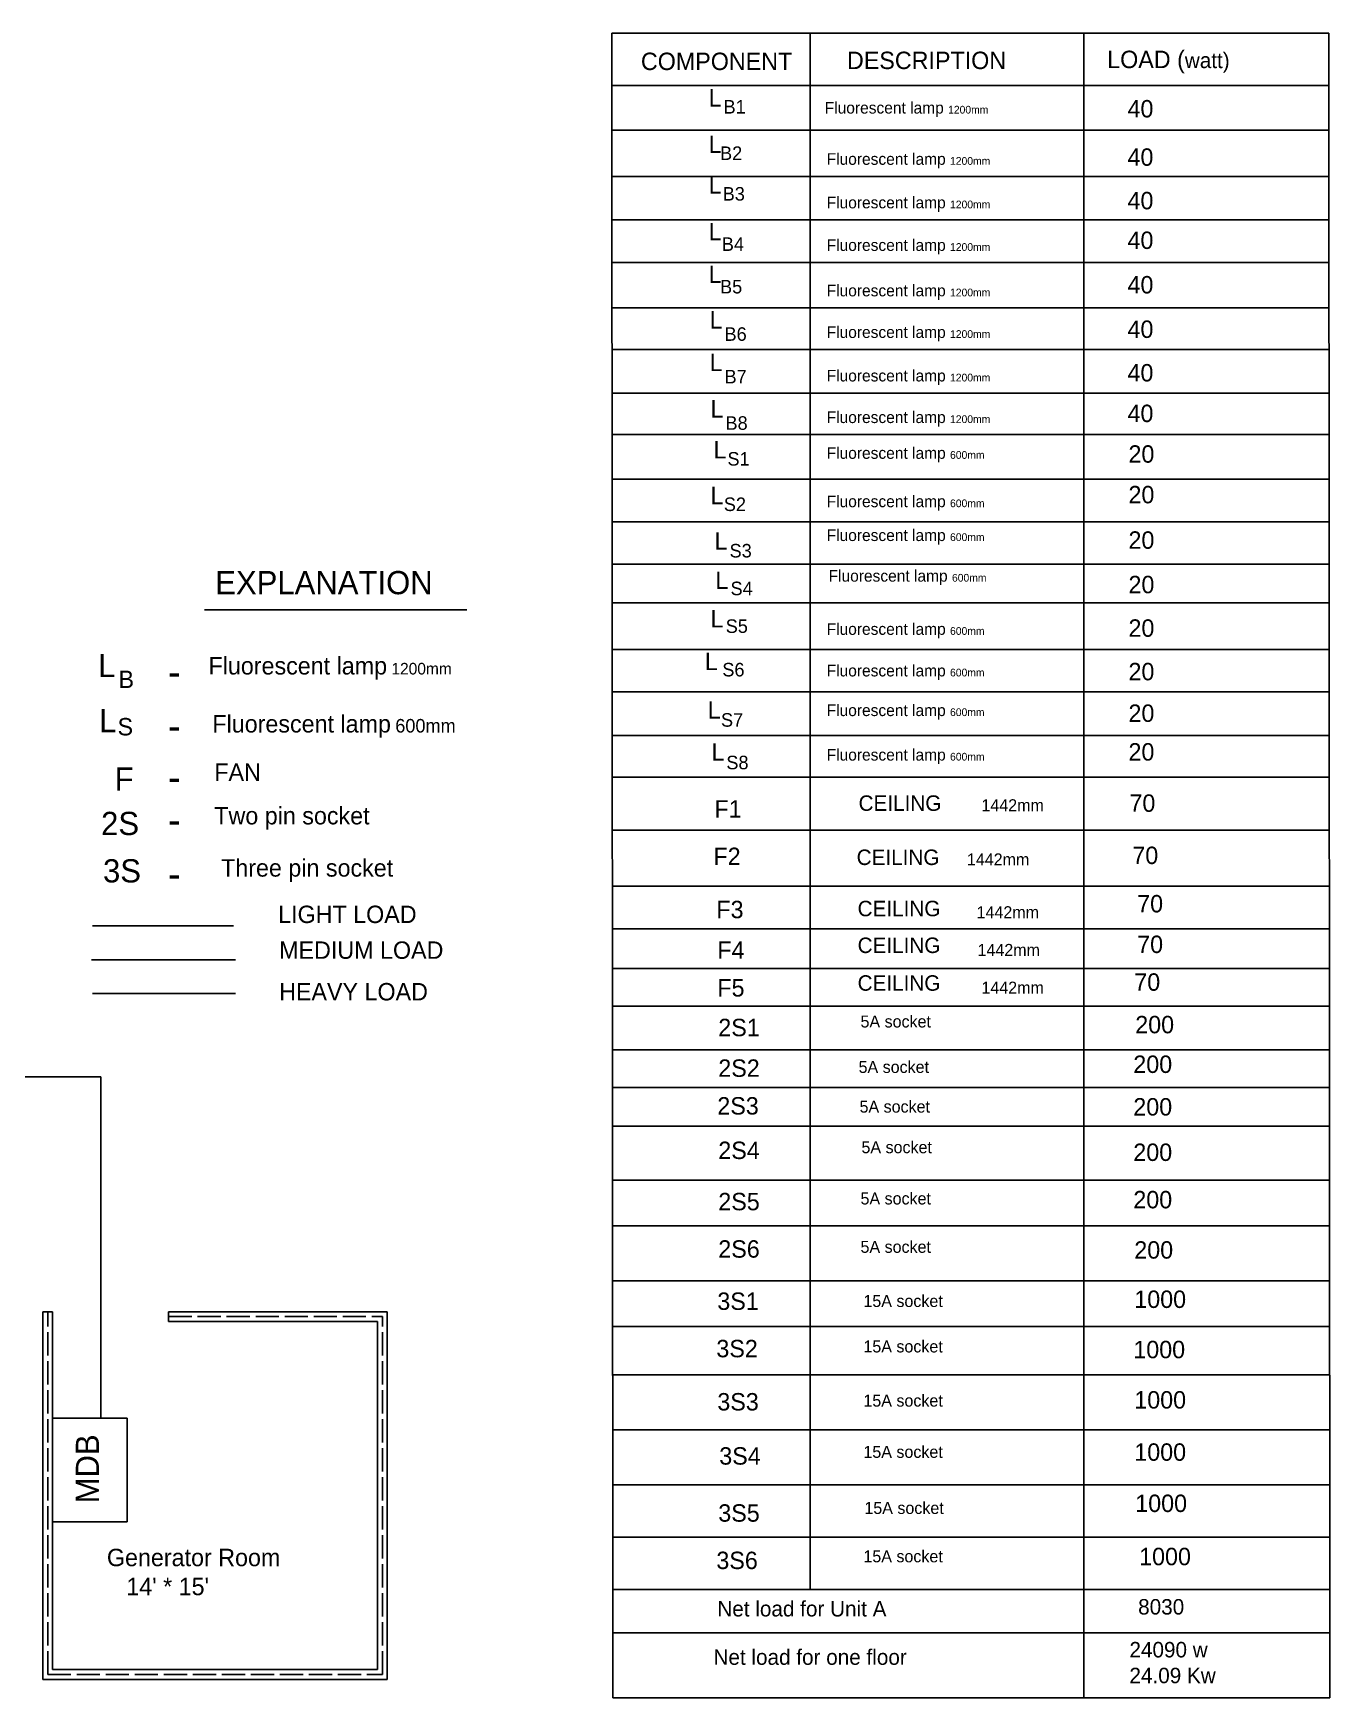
# Model space of a CAD drawing. Header units: inches. Extents: x 59 to 1514, y 26 to 886.
# Drawn here: x 844 to 1514, y 26 to 886 of the extents above; entities that cross this region are included whole.
import ezdxf

# ---------------------------------------------------------------- set-up
doc = ezdxf.new("R2010")
doc.units = ezdxf.units.IN
doc.header["$MEASUREMENT"] = 0
doc.linetypes.add('ACAD_ISO02W100', pattern=[15, 12, -3])
doc.layers.add('Layer3', color=160, linetype='Continuous')

msp = doc.modelspace()

# ---------------------------------------------------------------- linework, layer by layer
for p, q in [((854.29086, 170.17347), (892.79086, 170.17347)), ((854.29086, 170.17347), (854.29086, 116.67347)), ((892.79086, 170.17347), (892.79086, 116.67347)), ((892.79086, 116.67347), (854.29086, 116.67347))]:
    msp.add_line(p, q)
at = {"layer": 'Defpoints', "color": 0}
for p, q in [((1143.39577, 859.17347), (1143.39577, 886.17347)), ((1144.39577, 886.17347), (1143.39577, 886.17347)), ((1144.39577, 886.17347), (1144.39577, 886.17347)), ((1245.89577, 886.17347), (1245.89577, 81.67347)), ((1387.39577, 886.17347), (1387.39577, 59.17347)), ((1143.39577, 859.17347), (1143.89577, 59.17347)), ((1513.89577, 859.17347), (1514.37857, 59.17347)), ((932.89577, 588.17347), (1068.39577, 588.17347)), ((1143.60577, 523.17347), (1513.89577, 523.17347)), ((1143.61921, 501.67347), (1513.89577, 501.67347)), ((1143.63639, 474.17347), (1514.12812, 474.17347)), ((849.29086, 225.17347), (854.29086, 225.17347)), ((849.29086, 35.17347), (849.29086, 225.17347)), ((854.29086, 40.17347), (854.29086, 225.17347)), ((914.29086, 225.17347), (1027.29086, 225.17347)), ((914.29086, 220.17347), (914.29086, 225.17347)), ((1027.29086, 35.17347), (1027.29086, 225.17347)), ((914.29086, 220.17347), (1022.29086, 220.17347)), ((1022.29086, 40.17347), (1022.29086, 220.17347)), ((1143.89577, 59.17347), (1143.89577, 25.67347)), ((1387.39577, 59.17347), (1387.39577, 25.67347)), ((1514.39577, 59.17347), (1514.39577, 25.67347)), ((849.29086, 35.17347), (1027.29086, 35.17347)), ((854.29086, 40.17347), (1022.29086, 40.17347)), ((1143.89577, 25.67347), (1514.39577, 25.67347))]:
    msp.add_line(p, q, dxfattribs=at)
at = {"layer": 'Defpoints', "color": 1}
msp.add_line((874.89577, 424.67347), (947.89577, 424.67347), dxfattribs=at)
at = {"layer": 'Defpoints', "color": 5}
msp.add_line((874.39577, 407.17347), (948.89577, 407.17347), dxfattribs=at)
at = {"layer": 'Defpoints', "color": 2}
for p, q in [((874.89577, 389.67347), (948.89577, 389.67347)), ((797.79086, 346.67348), (879.29086, 346.67348)), ((879.29086, 170.17347), (879.29086, 346.67348))]:
    msp.add_line(p, q, dxfattribs=at)
at = {"layer": 'Defpoints', "color": 0, "linetype": 'ACAD_ISO02W100'}
for p, q in [((851.79086, 37.67347), (851.79086, 225.17347)), ((914.29086, 222.67347), (1024.79086, 222.67347)), ((1024.79086, 37.67347), (1024.79086, 222.67347)), ((851.79086, 37.67347), (1024.79086, 37.67347))]:
    msp.add_line(p, q, dxfattribs=at)
at = {"layer": 'Layer3', "color": 0}
for p, q in [((1513.89577, 886.17347), (1144.39577, 886.17347)), ((1513.89577, 859.17347), (1513.89577, 886.17347)), ((1143.39577, 859.17347), (1513.89577, 859.17347)), ((1143.39577, 836.17347), (1513.89577, 836.17347)), ((1143.39577, 812.17347), (1513.89577, 812.17347)), ((1513.89577, 789.67347), (1143.39577, 789.67347)), ((1143.39577, 767.67347), (1513.89577, 767.67347)), ((1513.89577, 744.17347), (1143.39577, 744.17347)), ((1143.39577, 722.67347), (1513.89577, 722.67347)), ((1513.89577, 700.17347), (1143.39577, 700.17347)), ((1143.39577, 678.67347), (1513.89577, 678.67347)), ((1513.89577, 655.67347), (1143.39577, 655.67347)), ((1143.39577, 633.67347), (1513.89577, 633.67347)), ((1513.89577, 611.67347), (1143.39577, 611.67347)), ((1143.39577, 591.67347), (1513.89577, 591.67347)), ((1513.89577, 567.67347), (1143.39577, 567.67347)), ((1143.39577, 545.67347), (1513.89577, 545.67347)), ((1514.14562, 445.17347), (1143.89577, 445.17347)), ((1143.89577, 423.17347), (1514.39577, 423.17347)), ((1514.39577, 402.67347), (1143.89577, 402.67347)), ((1143.89577, 383.17347), (1514.39577, 383.17347)), ((1514.39577, 360.67347), (1143.89577, 360.67347)), ((1143.89577, 341.17347), (1514.39577, 341.17347)), ((1514.39577, 321.17347), (1143.89577, 321.17347)), ((1143.89577, 293.17347), (1514.39577, 293.17347)), ((1514.39577, 269.67347), (1143.89577, 269.67347)), ((1143.89577, 241.17347), (1514.39577, 241.17347)), ((1514.39577, 217.67347), (1143.89577, 217.67347)), ((1143.39577, 192.67347), (1514.39577, 192.67347)), ((1143.89577, 164.17347), (1514.39577, 164.17347)), ((1143.89577, 135.67347), (1514.39577, 135.67347)), ((1514.39577, 108.67347), (1143.89577, 108.67347)), ((1143.89577, 81.67347), (1514.39577, 81.67347)), ((1514.39577, 59.17347), (1143.89577, 59.17347))]:
    msp.add_line(p, q, dxfattribs=at)

# ---------------------------------------------------------------- texts
at = {"attachment_point": 1}
for s, insert, char_height, width in [('L', (1193.39577, 857.30339), 9, 17.1873151), ('B1', (1201.11715, 851.67347), 7, 5.6808474), ('L', (1193.39577, 833.30339), 9, 17.1873151), ('B2', (1199.30035, 827.67347), 7, 9.6582095), ('L', (1193.39577, 812.30339), 9, 17.1873151), ('B3', (1200.66295, 806.67347), 7, 10.0314621), ('L', (1193.39577, 788.11835), 9, 17.1873151), ('B4', (1200.20875, 780.67347), 7, 10.8508048), ('L', (1193.39577, 766.11835), 9, 17.1873151), ('B5', (1199.30035, 758.67347), 7, 10.5183192), ('L', (1193.89577, 742.52583), 9, 17.1873151), ('B6', (1201.61715, 734.17347), 7, 11.1550904), ('L', (1193.89577, 720.52583), 9, 17.1873151), ('B7', (1201.61715, 712.17347), 7, 11.1550904), ('L', (1194.39577, 696.52583), 9, 17.1873151), ('B8', (1202.11715, 688.17347), 7, 11.1550904), ('L', (1195.89577, 675.34862), 9, 17.1873151), ('S1', (1203.12971, 669.67347), 7, 9.2045998), ('L', (1194.39577, 651.69507), 9, 17.1873151), ('S2', (1201.25026, 646.17347), 7, 9.9676092), ('L', (1196.39577, 628.23881), 9, 17.1873151), ('S3', (1204.22947, 622.17347), 7, 9.9879716), ('L', (1196.89577, 607.91932), 9, 17.1873151), ('S4', (1204.72483, 602.67347), 7, 13.025454), ('L', (1194.39577, 587.98909), 9, 17.1873151), ('S5', (1202.22484, 583.17347), 7, 11.4596394), ('L', (877.89577, 565.30339), 12, 17.1873151), ('L', (1191.39577, 565.91932), 9, 17.1873151), ('S6', (1200.47749, 560.67347), 7, 8.4553922), ('B', (888.39577, 556.67347), 9, 5.6808474), ('L', (878.39577, 536.84863), 12, 17.1873151), ('L', (1192.89577, 540.85786), 9, 17.1873151), ('S7', (1199.78535, 534.67347), 7, 13.3390387), ('S', (887.89577, 532.17347), 9, 9.2045998), ('L', (1194.89577, 519.11988), 9, 17.1873151), ('S8', (1202.56122, 512.67347), 7, 7.6654569)]:
    msp.add_mtext(s, dxfattribs=dict(at, insert=insert, char_height=char_height, width=width))
at = {"insert": (866.29086, 126.17347), "char_height": 12, "width": 44, "attachment_point": 1, "rotation": 90}
msp.add_mtext('MDB', dxfattribs=at)
at = {"layer": 'Defpoints', "color": 0, "attachment_point": 1}
for s, insert, char_height, width in [('Fluorescent lamp {\\H0.6667x;1200mm}', (1253.39577, 850.67347), 6, 187.5), ('40', (1409.89577, 851.67347), 9, 104.0000018), ('40', (1409.89577, 826.67347), 9, 104.0000018), ('Fluorescent lamp {\\H0.6667x;1200mm}', (1254.39577, 824.17347), 6, 187.5), ('Fluorescent lamp {\\H0.6667x;1200mm}', (1254.39577, 801.67347), 6, 187.5), ('40', (1409.89577, 804.17347), 9, 104.0000018), ('40', (1409.89577, 783.67347), 9, 104.0000018), ('Fluorescent lamp {\\H0.6667x;1200mm}', (1254.39577, 779.67347), 6, 187.5), ('40', (1409.89577, 760.67347), 9, 104.0000018), ('Fluorescent lamp {\\H0.6667x;1200mm}', (1254.39577, 756.17347), 6, 187.5), ('Fluorescent lamp {\\H0.6667x;1200mm}', (1254.39577, 734.67347), 6, 187.5), ('40', (1409.89577, 737.67347), 9, 104.0000018), ('40', (1409.89577, 715.17347), 9, 104.0000018), ('Fluorescent lamp {\\H0.6667x;1200mm}', (1254.39577, 712.17347), 6, 187.5), ('Fluorescent lamp {\\H0.6667x;1200mm}', (1254.39577, 690.67347), 6, 187.5), ('40', (1409.89577, 694.17347), 9, 104.0000018), ('Fluorescent lamp {\\H0.6667x;600mm}', (1254.39577, 672.17347), 6, 187.5), ('20', (1410.39577, 673.17347), 9, 106.5000018), ('Fluorescent lamp {\\H0.6667x;600mm}', (1254.39577, 647.17347), 6, 187.5), ('20', (1410.39577, 652.17347), 9, 106.5000018), ('Fluorescent lamp {\\H0.6667x;600mm}', (1254.39577, 629.67347), 6, 187.5), ('20', (1410.39577, 628.67347), 9, 106.5000018), ('EXPLANATION', (938.39577, 608.17347), 12, 189.5), ('Fluorescent lamp {\\H0.6667x;600mm}', (1255.39577, 608.67347), 6, 187.5), ('20', (1410.39577, 605.67347), 9, 106.5000018), ('Fluorescent lamp {\\H0.6667x;600mm}', (1254.39577, 581.17347), 6, 187.5), ('20', (1410.39577, 583.17347), 9, 106.5000018), ('{\\H1.5x;Fluorescent lamp} 1200mm', (934.89577, 563.67347), 6, 187.5), ('Fluorescent lamp {\\H0.6667x;600mm}', (1254.39577, 559.67347), 6, 187.5), ('20', (1410.39577, 560.67347), 9, 106.5000018), ('-', (913.89577, 563.67347), 15, 13), ('{\\H1.5x;Fluorescent lamp} {\\H1.167x;600mm}', (936.89577, 533.67348), 6, 187.5), ('Fluorescent lamp {\\H0.6667x;600mm}', (1254.39577, 539.17347), 6, 187.5), ('20', (1410.39577, 539.17347), 9, 106.5000018), ('-', (913.89577, 535.67347), 15, 13), ('Fluorescent lamp {\\H0.6667x;600mm}', (1254.39577, 516.17347), 6, 187.5), ('20', (1410.39577, 519.17347), 9, 106.5000018), ('FAN', (937.89577, 508.67347), 9, 70.5), ('-', (913.89577, 509.17347), 15, 13), ('Two pin socket', (937.89577, 486.17347), 9, 123.5), ('-', (913.89577, 487.17347), 15, 13), ('Three pin socket', (941.39577, 459.17347), 9, 202), ('-', (913.89577, 459.17347), 15, 13), ("Generator Room\\P   14' * 15'", (882.39577, 102.67347), 9, 126.5), ('Net load for Unit A', (1197.89577, 75.67347), 8, 316.5000019), ('8030', (1415.39577, 76.67347), 8, 95.0000019), ('24090 w\\P24.09 Kw', (1410.89577, 54.50681), 8, 98.9828021), ('Net load for one floor', (1195.89577, 50.67347), 8, 223)]:
    msp.add_mtext(s, dxfattribs=dict(at, insert=insert, char_height=char_height, width=width))
at = {"layer": 'Defpoints', "color": 1, "insert": (970.89577, 435.17347), "char_height": 9, "width": 126.5, "attachment_point": 1}
msp.add_mtext('LIGHT LOAD', dxfattribs=at)
at = {"layer": 'Defpoints', "color": 5, "insert": (971.39577, 416.67347), "char_height": 9, "width": 123, "attachment_point": 1}
msp.add_mtext('MEDIUM LOAD', dxfattribs=at)
at = {"layer": 'Defpoints', "color": 2, "insert": (971.39577, 395.17347), "char_height": 9, "width": 100, "attachment_point": 1}
msp.add_mtext('HEAVY LOAD', dxfattribs=at)
at = {"layer": 'Layer3', "color": 0, "attachment_point": 1}
for s, insert, char_height, width in [('COMPONENT', (1158.39577, 876.17347), 9, 62.5), ('DESCRIPTION', (1264.89577, 876.67348), 9, 239), ('LOAD ({\\H0.8889x;watt)}', (1399.39577, 877.17347), 9, 114.5), ('F', (886.39577, 506.67347), 12, 36), ('CEILING', (1270.89576, 492.17347), 8, 38.5), ('70', (1410.89577, 492.67347), 9, 79), ('2S', (879.39577, 483.67347), 12, 42.5), ('F1', (1196.39577, 489.67347), 9, 36), ('1442mm', (1334.39576, 490.17347), 6.2, 41), ('F2', (1195.89577, 465.17347), 9, 36), ('70', (1412.39577, 465.67347), 9, 79), ('3S', (880.39577, 459.17347), 12, 54.5), ('CEILING', (1269.89577, 464.17347), 8, 38.5), ('1442mm', (1326.89577, 462.17347), 6.2, 41), ('70', (1414.89577, 440.67347), 9, 79), ('F3', (1197.39577, 437.67347), 9, 36), ('CEILING', (1270.39577, 437.67347), 8, 38.5), ('1442mm', (1331.89577, 434.87347), 6.2, 41), ('F4', (1197.89577, 416.67347), 9, 36), ('CEILING', (1270.39577, 418.67347), 8, 38.5), ('1442mm', (1332.39577, 415.37347), 6.2, 41), ('70', (1414.89577, 419.67347), 9, 79), ('F5', (1197.89577, 397.17347), 9, 45), ('CEILING', (1270.39577, 399.17347), 8, 38.5), ('1442mm', (1334.39577, 395.87347), 6.2, 41), ('70', (1413.39577, 400.17347), 9, 79), ('5A socket', (1271.89577, 378.37347), 6.2, 109.5), ('2S1', (1198.39577, 376.67347), 9, 42.5), ('200', (1413.89577, 378.17347), 9, 88.5), ('2S2', (1198.39577, 355.67347), 9, 42.5), ('5A socket', (1270.89577, 354.87347), 6.2, 109.5), ('200', (1412.89577, 357.67347), 9, 88.5), ('2S3', (1197.89577, 336.17347), 9, 42.5), ('200', (1412.89577, 335.67347), 9, 88.5), ('5A socket', (1271.39577, 334.37347), 6.2, 109.5), ('2S4', (1198.39577, 313.17347), 9, 42.5), ('5A socket', (1272.39577, 313.37347), 6.2, 109.5), ('200', (1412.89577, 312.17347), 9, 88.5), ('2S5', (1198.39577, 286.67347), 9, 42.5), ('5A socket', (1271.89577, 286.87347), 6.2, 109.5), ('200', (1412.89577, 287.67347), 9, 88.5), ('2S6', (1198.39577, 262.17347), 9, 42.5), ('5A socket', (1271.89577, 261.87347), 6.2, 109.5), ('200', (1413.39577, 261.67347), 9, 88.5), ('3S1', (1197.89577, 235.17347), 9, 54.5), ('15A socket', (1273.39577, 233.87347), 6.2, 109.5), ('1000', (1413.39577, 236.17347), 9, 88.5), ('3S2', (1197.39577, 210.67347), 9, 54.5), ('15A socket', (1273.39577, 210.37347), 6.2, 109.5), ('1000', (1412.89577, 210.17347), 9, 88.5), ('3S3', (1197.89577, 183.17347), 9, 54.5), ('15A socket', (1273.39577, 182.37347), 6.2, 109.5), ('1000', (1413.39577, 184.17347), 9, 88.5), ('3S4', (1198.89577, 155.17347), 9, 54.5), ('15A socket', (1273.39577, 155.87347), 6.2, 109.5), ('1000', (1413.39577, 157.17347), 9, 88.5), ('1000', (1413.89577, 130.67347), 9, 88.5), ('3S5', (1198.39577, 125.67347), 9, 54.5), ('15A socket', (1273.89577, 126.87347), 6.2, 109.5), ('1000', (1415.89577, 103.17347), 9, 88.5), ('3S6', (1197.39577, 101.17347), 9, 54.5), ('15A socket', (1273.39577, 101.87347), 6.2, 109.5)]:
    msp.add_mtext(s, dxfattribs=dict(at, insert=insert, char_height=char_height, width=width))

doc.saveas('drawing.dxf')
